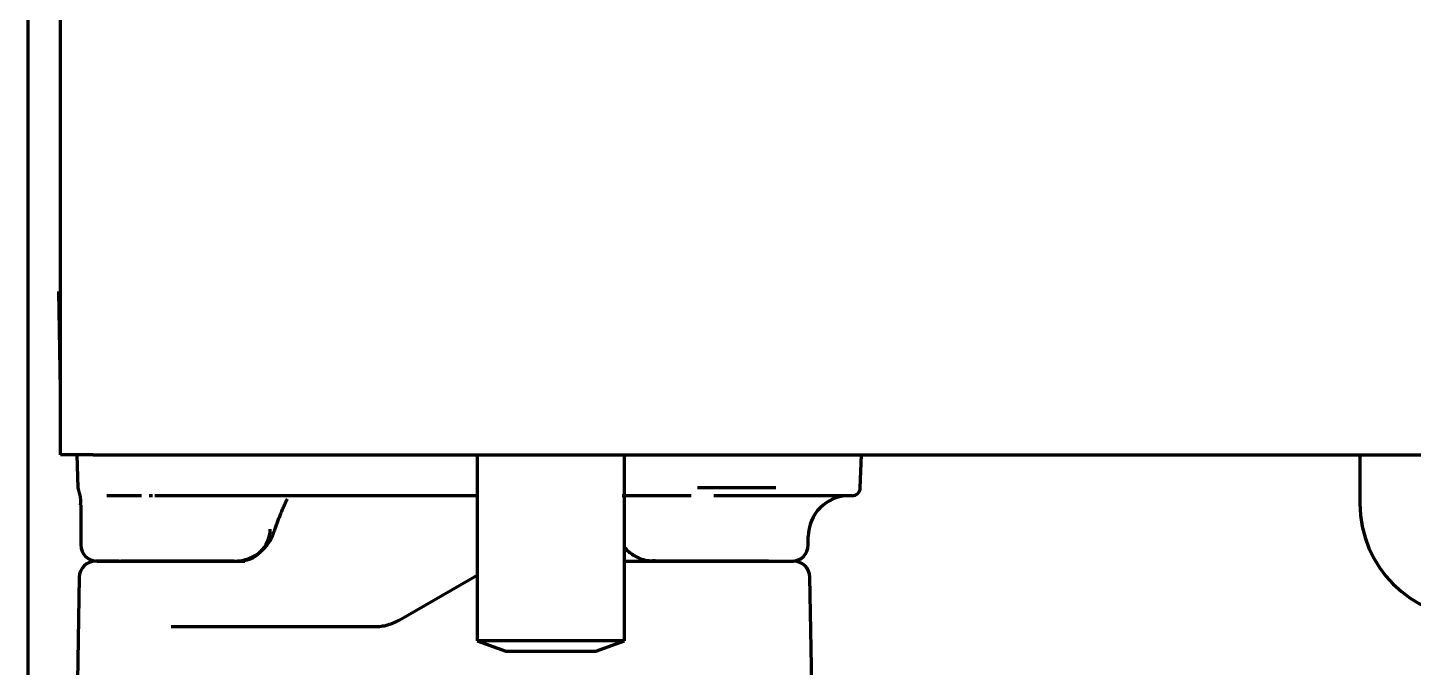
# Model space of a CAD drawing. Header units: inches. Extents: x -3022 to 7311, y 343 to 5680.
# Drawn here: x 2763.9 to 2848.7, y 2258.3 to 2297.4 of the extents above; entities that cross this region are included whole.
import ezdxf

# ---------------------------------------------------------------- set-up
doc = ezdxf.new("R2010")
doc.units = ezdxf.units.IN

msp = doc.modelspace()

# ---------------------------------------------------------------- linework, layer by layer
at = {"linetype": 'Continuous', "lineweight": 70}
for p, q in [((2763.918, 3920.687), (2763.918, 2255.492)), ((2765.918, 2271.295), (2765.918, 3919.296)), ((2765.834, 2280.124), (2765.813, 2281.295)), ((2765.813, 2281.295), (2765.918, 2281.295)), ((2765.918, 2275.295), (2765.834, 2280.124)), ((2767.918, 2271.295), (2765.918, 2271.295)), ((2766.918, 2271.295), (2766.988, 2269.278)), ((2767.918, 2271.295), (2933.918, 2271.295)), ((2791.418, 2271.295), (2791.418, 2259.932)), ((2800.418, 2259.932), (2800.418, 2271.295)), ((2814.848, 2269.278), (2814.918, 2271.295)), ((2845.418, 2271.296), (2845.418, 2268.315)), ((2770.881, 2268.795), (2768.756, 2268.795)), ((2781.999, 2268.795), (2771.701, 2268.795)), ((2789.4, 2268.795), (2783.806, 2268.795)), ((2804.505, 2268.795), (2803.583, 2268.795)), ((2814.348, 2268.795), (2812.432, 2268.795)), ((2767.168, 2268.246), (2767.168, 2265.795)), ((2811.668, 2265.795), (2811.668, 2266.295)), ((2769.52, 2264.792), (2768.067, 2264.792)), ((2768.168, 2264.795), (2769.609, 2264.795)), ((2769.52, 2264.792), (2777.198, 2264.792)), ((2776.54, 2264.795), (2769.609, 2264.795)), ((2800.418, 2264.792), (2810.769, 2264.792)), ((2809.227, 2264.795), (2802.296, 2264.795)), ((2809.227, 2264.795), (2810.668, 2264.795)), ((2767.067, 2263.809), (2766.918, 2255.292)), ((2786.65, 2261.194), (2791.418, 2263.946)), ((2811.918, 2255.292), (2811.769, 2263.809)), ((2772.702, 2260.792), (2785.15, 2260.792)), ((2791.418, 2259.932), (2793.168, 2259.295)), ((2800.418, 2259.932), (2791.418, 2259.932)), ((2798.668, 2259.295), (2800.418, 2259.932)), ((2793.168, 2259.295), (2798.668, 2259.295))]:
    msp.add_line(p, q, dxfattribs=at)
for centre, radius, start, end in [((2767.488, 2269.295), 0.5, 182, 200.71176), ((2814.348, 2269.295), 0.5, 270, 358), ((2814.168, 2266.295), 2.5, 90, 180), ((2776.757, 2266.792), 2, 270, 359), ((2768.168, 2265.795), 1, 180, 270), ((2810.668, 2265.795), 1, 270, 0), ((2802.078, 2266.792), 2, 213.87577, 219.81512), ((2768.067, 2263.792), 1, 90, 179), ((2802.078, 2266.792), 2, 262.30706, 270), ((2810.769, 2263.792), 1, 1, 90)]:
    msp.add_arc(centre, radius, start, end, dxfattribs=at)
msp.add_ellipse((2852.445, 2268.369), major_axis=(-4.987, -4.987), ratio=0.992433, start_param=5.501585, end_param=7.064785, dxfattribs=at)
for points, knots in [([(2809.691, 2269.274), (2809.229, 2269.273), (2808.783, 2269.273), (2807.921, 2269.272), (2807.504, 2269.272), (2806.702, 2269.271), (2806.316, 2269.271), (2805.852, 2269.271), (2805.76, 2269.271), (2805.624, 2269.271), (2805.579, 2269.271), (2805.489, 2269.271), (2805.266, 2269.271), (2805.051, 2269.271), (2804.884, 2269.271)], [0, 0, 0, 0, 0.25, 0.25, 0.5, 0.5, 0.75, 0.75, 0.8125, 0.8125, 0.84375, 0.84375, 0.875, 1, 1, 1, 1]), ([(2771.544, 2268.795), (2771.506, 2268.795), (2771.472, 2268.795), (2771.408, 2268.795), (2771.38, 2268.795), (2771.354, 2268.795)], [0, 0, 0, 0, 0.5, 0.5, 1, 1, 1, 1]), ([(2783.806, 2268.795), (2783.647, 2268.795), (2783.489, 2268.795), (2783.178, 2268.795), (2783.024, 2268.795), (2782.795, 2268.795), (2782.719, 2268.795), (2782.569, 2268.795), (2782.495, 2268.795), (2782.276, 2268.795), (2782.135, 2268.795), (2781.999, 2268.795)], [0, 0, 0, 0, 0.25, 0.25, 0.5, 0.5, 0.625, 0.625, 0.75, 0.75, 1, 1, 1, 1]), ([(2791.483, 2268.795), (2791.426, 2268.795), (2791.364, 2268.795), (2791.231, 2268.795), (2791.16, 2268.795), (2791.046, 2268.795), (2791.008, 2268.795), (2790.927, 2268.795), (2790.886, 2268.795), (2790.76, 2268.795), (2790.586, 2268.795), (2790.4, 2268.795), (2790.256, 2268.795), (2790.208, 2268.795), (2790.109, 2268.795), (2790.06, 2268.795), (2789.91, 2268.795), (2789.81, 2268.795), (2789.606, 2268.795), (2789.504, 2268.795), (2789.4, 2268.795)], [0, 0, 0, 0, 0.125, 0.125, 0.25, 0.25, 0.3125, 0.3125, 0.375, 0.375, 0.5, 0.625, 0.625, 0.6875, 0.6875, 0.75, 0.75, 0.875, 0.875, 1, 1, 1, 1]), ([(2803.583, 2268.795), (2803.448, 2268.795), (2803.308, 2268.795), (2803.09, 2268.795), (2803.016, 2268.795), (2802.904, 2268.795), (2802.866, 2268.795), (2802.809, 2268.795), (2802.79, 2268.795), (2802.752, 2268.795), (2802.732, 2268.795), (2802.56, 2268.795), (2802.407, 2268.795), (2802.176, 2268.795), (2802.1, 2268.795), (2801.984, 2268.795), (2801.946, 2268.795), (2801.869, 2268.795), (2801.831, 2268.795), (2801.718, 2268.795), (2801.643, 2268.795), (2801.533, 2268.795), (2801.496, 2268.795), (2801.424, 2268.795), (2801.388, 2268.795), (2801.21, 2268.795), (2801.076, 2268.795), (2800.885, 2268.795), (2800.823, 2268.795), (2800.733, 2268.795), (2800.703, 2268.795), (2800.646, 2268.795), (2800.617, 2268.795), (2800.48, 2268.795), (2800.381, 2268.795), (2800.292, 2268.795)], [0, 0, 0, 0, 0.125, 0.125, 0.1875, 0.1875, 0.21875, 0.21875, 0.234375, 0.234375, 0.25, 0.25, 0.375, 0.375, 0.4375, 0.4375, 0.46875, 0.46875, 0.5, 0.5, 0.5625, 0.5625, 0.59375, 0.59375, 0.625, 0.625, 0.75, 0.75, 0.8125, 0.8125, 0.84375, 0.84375, 0.875, 0.875, 1, 1, 1, 1]), ([(2809.472, 2268.795), (2808.995, 2268.795), (2808.534, 2268.795), (2807.643, 2268.795), (2807.213, 2268.795), (2806.49, 2268.795), (2806.19, 2268.795), (2805.9, 2268.795)], [0, 0, 0, 0, 0.364573, 0.364573, 0.729145, 0.729145, 1, 1, 1, 1]), ([(2812.432, 2268.795), (2812.387, 2268.795), (2812.331, 2268.795), (2812.198, 2268.795), (2812.121, 2268.795), (2811.946, 2268.795), (2811.848, 2268.795), (2811.629, 2268.795), (2811.51, 2268.795), (2811.318, 2268.795), (2811.252, 2268.795), (2811.149, 2268.795), (2811.114, 2268.795), (2811.043, 2268.795), (2811.007, 2268.795), (2810.824, 2268.795), (2810.671, 2268.795), (2810.352, 2268.795), (2810.186, 2268.795), (2809.839, 2268.795), (2809.659, 2268.795), (2809.472, 2268.795)], [0, 0, 0, 0, 0.125, 0.125, 0.25, 0.25, 0.375, 0.375, 0.5, 0.5, 0.5625, 0.5625, 0.59375, 0.59375, 0.625, 0.625, 0.75, 0.75, 0.875, 0.875, 1, 1, 1, 1]), ([(2776.54, 2264.799), (2776.862, 2264.801), (2777.406, 2264.898), (2778.1, 2265.287), (2778.575, 2265.768), (2778.871, 2266.24), (2778.978, 2266.55), (2779.01, 2266.675)], [0, 0, 0, 0, 0.277003, 0.500772, 0.699755, 0.882713, 1, 1, 1, 1]), ([(2800.403, 2265.639), (2800.569, 2265.46), (2800.984, 2265.111), (2801.662, 2264.822), (2802.124, 2264.819), (2802.294, 2264.837)], [0, 0, 0, 0, 0.343687, 0.764895, 1, 1, 1, 1]), ([(2785.15, 2260.792), (2785.28, 2260.792), (2785.537, 2260.809), (2785.792, 2260.858), (2785.981, 2260.909), (2786.044, 2260.927), (2786.138, 2260.959), (2786.17, 2260.97), (2786.232, 2260.993), (2786.262, 2261.005), (2786.415, 2261.068), (2786.534, 2261.127), (2786.65, 2261.194)], [0, 0, 0, 0, 0.25, 0.5, 0.5, 0.625, 0.625, 0.6875, 0.6875, 0.75, 0.75, 1, 1, 1, 1])]:
    msp.add_open_spline(points, degree=3, knots=knots, dxfattribs=at)
for points in [[(2767.017, 2269.116), (2767.187, 2268.7), (2767.129, 2268.245)], [(2779.026, 2266.671), (2779.334, 2267.624), (2779.803, 2268.615)]]:
    msp.add_open_spline(points, degree=2, dxfattribs=at)

doc.saveas('drawing.dxf')
